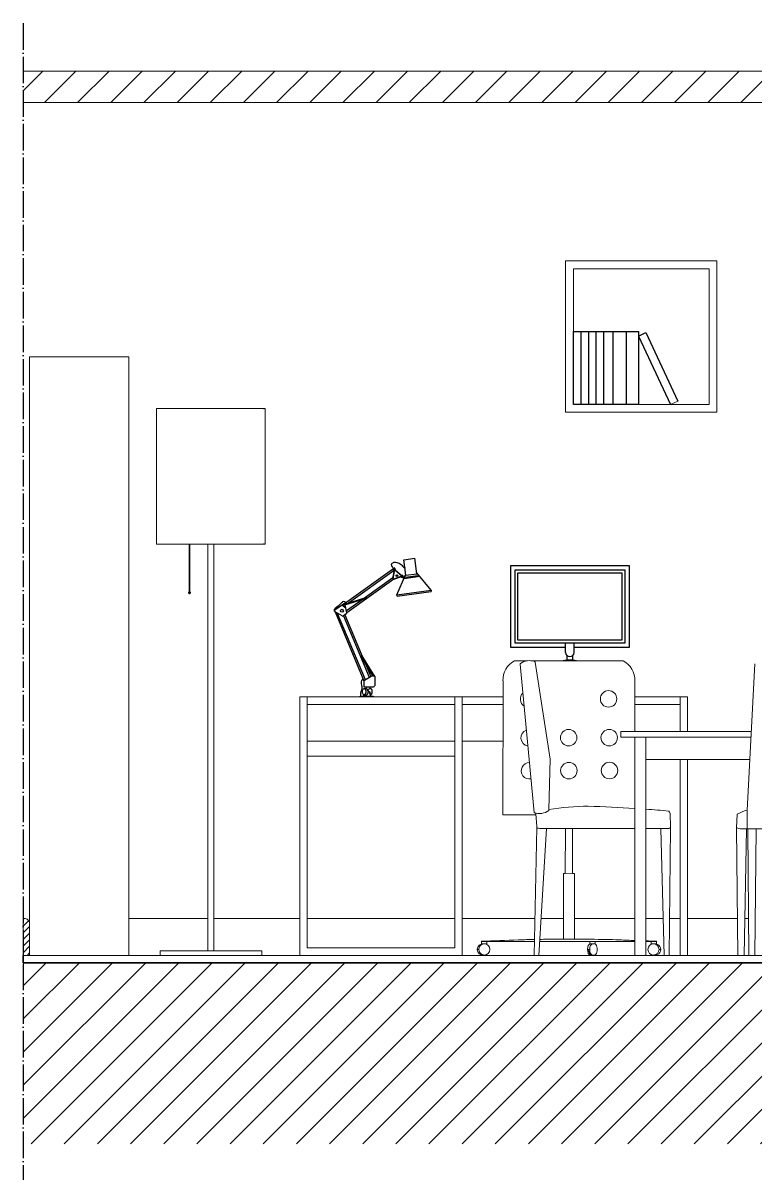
# Model space of a CAD drawing. Header units: millimetres. Extents: x 1206 to 12724, y 2853 to 4863.
# Drawn here: x 1238 to 1436.2, y 4544.1 to 4857.4 of the extents above; entities that cross this region are included whole.
import ezdxf

# ---------------------------------------------------------------- set-up
doc = ezdxf.new("R2010")
doc.units = ezdxf.units.MM
doc.linetypes.add('ACAD_ISO04W100', pattern=[30, 24, -3, 0, -3])
for name, color, linetype, lineweight in [('A-DETL-MBND', 7, 'Continuous', 18), ('A-FURN', 6, 'Continuous', 18), ('A-LP-SEZIONI', 250, 'Continuous', 13), ('A-SECT A-MCUT', 7, 'Continuous', 35), ('A-SECT C-MCUT', 7, 'Continuous', 20), ('arredi', 4, 'Continuous', 20)]:
    doc.layers.add(name, color=color, linetype=linetype, lineweight=lineweight)
doc.layers.add('VITI E CERNIERE', color=8, linetype='Continuous')

msp = doc.modelspace()

# ---------------------------------------------------------------- hatches: boundary and pattern name
at = {"layer": 'A-DETL-MBND'}
h = msp.add_hatch(dxfattribs=at)
h.set_pattern_fill('ANSI31', color=4, scale=2)
h.paths.add_polyline_path([(1238.03, 4844.41), (1238.03, 4835.91), (1619.94, 4835.91), (1619.94, 4809.5), (1628.44, 4809.5), (1628.44, 4857.44), (1619.94, 4857.44), (1619.94, 4844.41)])
h = msp.add_hatch(dxfattribs=at)
h.set_pattern_fill('ANSI31', color=4, scale=2)
h.paths.add_polyline_path([(1628.44, 4699.49), (1619.94, 4699.49), (1619.94, 4602.9), (1238.03, 4602.9), (1238.03, 4553.88), (1660.06, 4553.88), (1660.06, 4582.29), (1628.44, 4582.29)])
at = {"layer": 'arredi'}
h = msp.add_hatch(dxfattribs=at)
h.set_pattern_fill('ANSI31', color=256, scale=0.4)
h.paths.add_polyline_path([(1239.75, 4613.5), (1239.75, 4613.54, 0.420204), (1238.31, 4614.9), (1238.03, 4614.9), (1238.03, 4604.9), (1239.75, 4604.9)])
h.paths.add_polyline_path([(1619.14, 4614.85, 0.308637), (1618.23, 4613.47), (1618.23, 4604.9), (1619.14, 4604.9)])

# ---------------------------------------------------------------- linework, layer by layer
at = {"layer": 'A-DETL-MBND'}
msp.add_line((1619.94, 4844.41), (1238.03, 4844.41), dxfattribs=at)
at = {"layer": 'A-FURN'}
for p, q in [((1239.75, 4767.01), (1266.67, 4767.01)), ((1239.75, 4767.01), (1239.75, 4690.5)), ((1266.67, 4767.01), (1266.67, 4604.9)), ((1413.33, 4754.14), (1415.34, 4755.05)), ((1274.17, 4753), (1274.17, 4716.29)), ((1274.17, 4753), (1274.67, 4753)), ((1274.67, 4753), (1276.13, 4753)), ((1276.13, 4753), (1278.47, 4753)), ((1278.47, 4753), (1281.51, 4753)), ((1281.51, 4753), (1285.05, 4753)), ((1285.05, 4753), (1292.65, 4753)), ((1292.65, 4753), (1296.19, 4753)), ((1296.19, 4753), (1299.23, 4753)), ((1299.23, 4753), (1301.57, 4753)), ((1301.57, 4753), (1303.03, 4753)), ((1303.03, 4753), (1303.53, 4753)), ((1303.24, 4752.85), (1303.24, 4753)), ((1303.53, 4716.29), (1303.53, 4753)), ((1274.67, 4716.29), (1274.17, 4716.29)), ((1276.13, 4716.29), (1274.67, 4716.29)), ((1278.47, 4716.29), (1276.13, 4716.29)), ((1281.51, 4716.29), (1278.47, 4716.29)), ((1285.05, 4716.29), (1281.51, 4716.29)), ((1282.97, 4716.29), (1282.97, 4703.41)), ((1283.15, 4703.41), (1283.15, 4716.29)), ((1292.65, 4716.29), (1285.05, 4716.29)), ((1288.07, 4716.29), (1288.07, 4606.13)), ((1289.63, 4606.13), (1289.63, 4716.29)), ((1296.19, 4716.29), (1292.65, 4716.29)), ((1299.23, 4716.29), (1296.19, 4716.29)), ((1301.57, 4716.29), (1299.23, 4716.29)), ((1303.03, 4716.29), (1301.57, 4716.29)), ((1303.53, 4716.29), (1303.03, 4716.29)), ((1303.24, 4716.29), (1303.24, 4716.44)), ((1282.79, 4703.16), (1283.34, 4703.16)), ((1282.97, 4703.41), (1283.06, 4703.41)), ((1283.06, 4703.41), (1283.15, 4703.41)), ((1239.75, 4650.7), (1239.75, 4693.5)), ((1371.11, 4684.71), (1374.56, 4684.71)), ((1372.59, 4683.78), (1376.41, 4643.63)), ((1375.66, 4684.71), (1400.55, 4684.71)), ((1436.17, 4683.91), (1434.1, 4644.25)), ((1312.91, 4604.9), (1312.91, 4674.9)), ((1312.91, 4674.9), (1367.97, 4674.9)), ((1314.91, 4606.9), (1314.91, 4674.9)), ((1314.91, 4672.9), (1354.91, 4672.9)), ((1354.91, 4674.9), (1354.91, 4606.9)), ((1356.91, 4674.9), (1356.91, 4604.9)), ((1356.91, 4672.9), (1367.97, 4672.9)), ((1403.69, 4674.9), (1417.91, 4674.9)), ((1403.69, 4672.9), (1415.91, 4672.9)), ((1415.91, 4674.9), (1415.91, 4665.56)), ((1417.91, 4674.9), (1417.91, 4665.56)), ((1314.91, 4662.9), (1354.91, 4662.9)), ((1356.91, 4662.9), (1367.96, 4662.9)), ((1399.85, 4665.56), (1435.21, 4665.56)), ((1399.85, 4664.03), (1399.85, 4665.56)), ((1399.85, 4664.03), (1403.65, 4664.03)), ((1435.13, 4664.03), (1399.85, 4664.03)), ((1403.65, 4664.03), (1403.65, 4604.9)), ((1406.69, 4604.9), (1406.69, 4664.03)), ((1314.91, 4658.9), (1354.91, 4658.9)), ((1434.82, 4657.95), (1406.69, 4657.95)), ((1415.91, 4657.95), (1415.91, 4604.9)), ((1417.91, 4604.9), (1417.91, 4657.95)), ((1239.75, 4604.9), (1239.75, 4650.7)), ((1380.38, 4644.17), (1380.39, 4644.43)), ((1434.1, 4644.25), (1434.1, 4639.15)), ((1431.4, 4643.13), (1431.24, 4639.47)), ((1431.24, 4639.47), (1431.56, 4604.9)), ((1431.24, 4639.47), (1432.19, 4639.15)), ((1432.19, 4639.15), (1451.29, 4639.15)), ((1433.3, 4604.9), (1433.94, 4639.15)), ((1434.27, 4639.15), (1434.58, 4604.9)), ((1436.17, 4604.89), (1436.49, 4639.15)), ((1384.82, 4627.12), (1386.83, 4627.13)), ((1314.91, 4606.9), (1354.91, 4606.9)), ((1361.43, 4606.5), (1360.97, 4606.5)), ((1362.12, 4607.96), (1362.12, 4608.62)), ((1363.56, 4608), (1362.12, 4608)), ((1362.83, 4608), (1362.41, 4608)), ((1363.44, 4608), (1363.01, 4608)), ((1363.56, 4608.62), (1363.56, 4607.87)), ((1387.33, 4609.26), (1384.33, 4609.26)), ((1391.46, 4606.49), (1390.86, 4606.49)), ((1391.59, 4608), (1392.01, 4608)), ((1392.19, 4608), (1392.61, 4608)), ((1408.1, 4608.62), (1408.1, 4607.87)), ((1408.1, 4608), (1409.54, 4608)), ((1408.22, 4608), (1408.64, 4608)), ((1408.82, 4608), (1409.24, 4608)), ((1409.54, 4607.96), (1409.54, 4608.62)), ((1410.23, 4606.5), (1410.69, 4606.5)), ((1275.09, 4606.13), (1302.62, 4606.13)), ((1275.09, 4604.92), (1275.09, 4606.13)), ((1302.62, 4606.13), (1302.62, 4604.92)), ((1391.59, 4604.98), (1392.19, 4604.98)), ((1392.19, 4604.98), (1392.77, 4604.98))]:
    msp.add_line(p, q, dxfattribs=at)
for points in [[(1384.91, 4793.02), (1425.91, 4793.02), (1425.91, 4752.02), (1384.91, 4752.02)], [(1387.03, 4790.9), (1423.79, 4790.9), (1423.79, 4754.14), (1387.03, 4754.14)], [(1392.91, 4608.61), (1391.47, 4608.61), (1391.47, 4608), (1392.91, 4608)]]:
    msp.add_lwpolyline(points, close=True, dxfattribs=at)
for points in [[(1282.79, 4703.16), (1282.79, 4703.17), (1282.79, 4703.18), (1282.79, 4703.19), (1282.79, 4703.2), (1282.79, 4703.21), (1282.79, 4703.22), (1282.8, 4703.23), (1282.8, 4703.24), (1282.8, 4703.25), (1282.81, 4703.26), (1282.81, 4703.27), (1282.82, 4703.28), (1282.82, 4703.29), (1282.83, 4703.3), (1282.84, 4703.31), (1282.84, 4703.32), (1282.85, 4703.33), (1282.86, 4703.34), (1282.86, 4703.35), (1282.87, 4703.35), (1282.88, 4703.36), (1282.89, 4703.37), (1282.9, 4703.38), (1282.9, 4703.38), (1282.91, 4703.39), (1282.92, 4703.39), (1282.93, 4703.4), (1282.94, 4703.4), (1282.95, 4703.41), (1282.96, 4703.41), (1282.97, 4703.42), (1282.98, 4703.42), (1282.99, 4703.42), (1283.01, 4703.43), (1283.02, 4703.43), (1283.03, 4703.43), (1283.04, 4703.43), (1283.05, 4703.43), (1283.06, 4703.43), (1283.07, 4703.43), (1283.08, 4703.43), (1283.09, 4703.43), (1283.1, 4703.43), (1283.11, 4703.43), (1283.13, 4703.43), (1283.14, 4703.42), (1283.15, 4703.42), (1283.16, 4703.42), (1283.17, 4703.41), (1283.18, 4703.41), (1283.19, 4703.4), (1283.2, 4703.4), (1283.21, 4703.39), (1283.22, 4703.39), (1283.23, 4703.38), (1283.23, 4703.37), (1283.24, 4703.37), (1283.25, 4703.36), (1283.26, 4703.35), (1283.27, 4703.34), (1283.27, 4703.33), (1283.28, 4703.33), (1283.29, 4703.32), (1283.29, 4703.31), (1283.3, 4703.3), (1283.31, 4703.29), (1283.31, 4703.28), (1283.32, 4703.27), (1283.32, 4703.26), (1283.32, 4703.25), (1283.33, 4703.24), (1283.33, 4703.23), (1283.33, 4703.22), (1283.33, 4703.21), (1283.34, 4703.2), (1283.34, 4703.18), (1283.34, 4703.17), (1283.34, 4703.16), (1283.34, 4703.16)], [(1283.34, 4703.16), (1283.34, 4703.15), (1283.34, 4703.13), (1283.34, 4703.12), (1283.34, 4703.11), (1283.33, 4703.1), (1283.33, 4703.09), (1283.33, 4703.08), (1283.33, 4703.07), (1283.32, 4703.06), (1283.32, 4703.05), (1283.31, 4703.04), (1283.31, 4703.03), (1283.3, 4703.02), (1283.3, 4703.01), (1283.29, 4703), (1283.28, 4702.99), (1283.28, 4702.98), (1283.27, 4702.97), (1283.26, 4702.97), (1283.26, 4702.96), (1283.25, 4702.95), (1283.24, 4702.94), (1283.23, 4702.94), (1283.22, 4702.93), (1283.21, 4702.92), (1283.2, 4702.92), (1283.19, 4702.91), (1283.18, 4702.91), (1283.17, 4702.9), (1283.16, 4702.9), (1283.15, 4702.9), (1283.14, 4702.89), (1283.13, 4702.89), (1283.12, 4702.89), (1283.11, 4702.88), (1283.1, 4702.88), (1283.09, 4702.88), (1283.08, 4702.88), (1283.07, 4702.88), (1283.05, 4702.88), (1283.04, 4702.88), (1283.03, 4702.88), (1283.02, 4702.88), (1283.01, 4702.89), (1283, 4702.89), (1282.99, 4702.89), (1282.98, 4702.89), (1282.97, 4702.9), (1282.96, 4702.9), (1282.95, 4702.91), (1282.94, 4702.91), (1282.93, 4702.92), (1282.92, 4702.92), (1282.91, 4702.93), (1282.9, 4702.93), (1282.89, 4702.94), (1282.88, 4702.95), (1282.87, 4702.95), (1282.87, 4702.96), (1282.86, 4702.97), (1282.85, 4702.98), (1282.85, 4702.99), (1282.84, 4703), (1282.83, 4703), (1282.83, 4703.01), (1282.82, 4703.02), (1282.82, 4703.03), (1282.81, 4703.04), (1282.81, 4703.05), (1282.8, 4703.06), (1282.8, 4703.07), (1282.8, 4703.08), (1282.79, 4703.1), (1282.79, 4703.11), (1282.79, 4703.12), (1282.79, 4703.13), (1282.79, 4703.14), (1282.79, 4703.15), (1282.79, 4703.16)], [(1380.39, 4644.43), (1380.7, 4658.09), (1376.67, 4684.3)], [(1367.97, 4679.27), (1367.96, 4642.95), (1376.86, 4642.95)], [(1403.69, 4679.27), (1403.69, 4665.56)], [(1379.74, 4639.31), (1377.67, 4604.9), (1376.45, 4604.9), (1377.17, 4639.53)], [(1412.9, 4639.25), (1406.69, 4639.26)], [(1410.7, 4639.25), (1410.7, 4639.25), (1411.64, 4604.9), (1413, 4604.9), (1413.32, 4639.55)], [(1362.12, 4608), (1362.41, 4608)], [(1377.89, 4608.62), (1385.88, 4608.61)], [(1403.65, 4608.62), (1385.78, 4608.61)], [(1392.92, 4607.97), (1392.92, 4608), (1392.61, 4608)], [(1409.54, 4608), (1409.24, 4608)]]:
    msp.add_lwpolyline(points, dxfattribs=at)
for points in [[(1403.65, 4639.27), (1377.98, 4639.31, -0.041295), (1377.25, 4639.37, -0.117272), (1377.1, 4639.77), (1376.84, 4643.23), (1376.86, 4643.36), (1376.41, 4643.63)], [(1413.21, 4643.38), (1413.34, 4639.62, -0.320372), (1412.9, 4639.25, -0.320372)], [(1384.89, 4639.3), (1384.82, 4627.12), (1384.33, 4627.12), (1384.33, 4609.26), (1379.89, 4609.25, 0.002284), (1377.93, 4609.23, 0.002284)], [(1386.77, 4639.3), (1386.83, 4627.12), (1387.33, 4627.12), (1387.33, 4609.26), (1391.76, 4609.25, -0.00904), (1399.53, 4609.09, 0.00069), (1403.65, 4608.93, 0.00069)], [(1376.54, 4609.21, 0.005136), (1372.13, 4609.09, -0.001677), (1362.12, 4608.73), (1362.12, 4608.62), (1376.53, 4608.62)], [(1406.69, 4608.83, 0.000477), (1409.54, 4608.73), (1409.54, 4608.62), (1406.69, 4608.62)]]:
    msp.add_lwpolyline(points, format="xyb", dxfattribs=at)
for centre, radius in [((1396.56, 4674.38), 2.23), ((1385.74, 4663.87), 2.23), ((1396.73, 4663.89), 2.23), ((1385.81, 4654.94), 2.23), ((1396.81, 4654.97), 2.23), ((1362.93, 4606.5), 1.51), ((1408.72, 4606.5), 1.51)]:
    msp.add_circle(centre, radius, dxfattribs=at)
for centre, radius, start, end in [((1375.11, 4680.58), 4.17, 70.3627, 125.162), ((1373.94, 4679.44), 5.98, 118.2955, 181.6314), ((1373.19, 4683.56), 0.638, 138.279, 159.4907), ((1376.4, 4684.25), 0.275, 9.4584, 76.3113), ((1397.72, 4679.44), 5.98, 358.3686, 61.7045), ((1374.89, 4674.31), 2.23, 134.0753, 236.7847), ((1375.06, 4663.83), 2.23, 110.2807, 260.5793), ((1375.14, 4654.9), 2.23, 90.2949, 280.5651), ((1377.93, 4647.32), 3.99, 247.6066, 307.9314), ((1391.55, 4573.74), 71.57, 90.3847, 98.9678), ((1378.74, 4257.32), 388.18, 86.3208, 88.1806), ((1378.74, 4257.32), 388.18, 84.9596, 85.8705), ((1408.46, 4641.06), 5.28, 25.9579, 33.8805), ((1438.17, 4630.58), 14.26, 106.5816, 118.3532), ((1362.48, 4606.5), 1.51, 81.2448, 278.7552), ((1409.18, 4606.5), 1.51, 261.2448, 98.7552)]:
    msp.add_arc(centre, radius, start, end, dxfattribs=at)
at = {"layer": 'A-FURN', "extrusion": (0, 0, -1)}
for centre, start_param, end_param in [((1391.59, 4606.49), 3.141593, 6.283185), ((1391.89, 4606.49), 3.141593, 4.712389), ((1392.19, 4606.49), 3.141593, 6.283185), ((1392.77, 4606.49), 0, 3.141593)]:
    msp.add_ellipse(centre, major_axis=(0, 1.51), ratio=0.488012, start_param=start_param, end_param=end_param, dxfattribs=at)
at = {"layer": 'A-LP-SEZIONI', "linetype": 'ACAD_ISO04W100', "lineweight": 30, "ltscale": 0.3, "transparency": 33554687}
msp.add_line((1238.03, 4857.44), (1238.03, 4544.08), dxfattribs=at)
at = {"layer": 'A-SECT A-MCUT'}
for p, q in [((1238.03, 4604.9), (1238.03, 4602.9)), ((1238.03, 4602.9), (1619.94, 4602.9))]:
    msp.add_line(p, q, dxfattribs=at)
at = {"layer": 'A-SECT C-MCUT'}
for p, q in [((1619.94, 4835.91), (1238.03, 4835.91)), ((1246.53, 4604.9), (1238.03, 4604.9)), ((1246.53, 4604.9), (1619.94, 4604.9))]:
    msp.add_line(p, q, dxfattribs=at)
at = {"layer": 'arredi'}
for p, q in [((1238.03, 4614.9), (1238.03, 4604.9)), ((1238.03, 4604.9), (1238.03, 4614.9)), ((1238.03, 4614.9), (1238.31, 4614.9)), ((1239.75, 4604.9), (1239.75, 4613.5)), ((1288.07, 4614.93), (1266.67, 4614.93)), ((1312.91, 4614.93), (1289.63, 4614.93)), ((1354.91, 4614.93), (1314.91, 4614.93)), ((1376.66, 4614.93), (1356.91, 4614.93)), ((1384.33, 4614.93), (1378.27, 4614.93)), ((1403.65, 4614.93), (1387.33, 4614.93)), ((1411.37, 4614.93), (1406.69, 4614.93)), ((1415.91, 4614.93), (1413.09, 4614.93)), ((1431.46, 4614.93), (1417.91, 4614.93)), ((1434.49, 4614.93), (1433.49, 4614.93))]:
    msp.add_line(p, q, dxfattribs=at)
msp.add_arc((1238.36, 4613.52), 1.38, 359.1734, 91.996, dxfattribs=at)
at = {"layer": 'VITI E CERNIERE'}
for p, q in [((1389.07, 4773.88), (1389.07, 4754.14)), ((1391.11, 4773.88), (1391.11, 4754.14)), ((1393.15, 4773.88), (1393.15, 4754.14)), ((1395.19, 4773.88), (1395.19, 4754.14)), ((1397.75, 4773.91), (1397.75, 4754.25)), ((1401.31, 4773.88), (1401.31, 4754.14)), ((1404.66, 4773.88), (1404.66, 4754.14)), ((1404.66, 4772.67), (1406.66, 4773.6)), ((1404.66, 4772.66), (1413.33, 4754.14)), ((1406.66, 4773.6), (1415.34, 4755.05)), ((1338.71, 4709.85), (1325.08, 4700.14)), ((1341.14, 4712.06), (1344.07, 4712.46)), ((1341.7, 4707.89), (1341.14, 4712.06)), ((1344.63, 4708.28), (1344.07, 4712.46)), ((1338.39, 4706.79), (1325.65, 4697.72)), ((1338.49, 4709.15), (1326.12, 4700.34)), ((1338.13, 4707.14), (1330.46, 4701.68)), ((1338.54, 4709.45), (1338.09, 4706.89)), ((1338.62, 4709.44), (1338.17, 4706.87)), ((1338.24, 4706.82), (1340.57, 4707.7)), ((1338.26, 4706.74), (1340.67, 4707.64)), ((1340.6, 4707.6), (1338.7, 4709.22)), ((1338.96, 4709.24), (1338.71, 4709.6)), ((1340.7, 4707.62), (1338.75, 4709.28)), ((1338.96, 4709.24), (1338.87, 4709.18)), ((1339.22, 4702.61), (1341.7, 4708.14)), ((1340.44, 4707.22), (1340.43, 4707.3)), ((1340.88, 4707.27), (1340.44, 4707.22)), ((1340.8, 4707.83), (1340.5, 4707.79)), ((1340.84, 4707.54), (1340.8, 4707.83)), ((1341.59, 4707.64), (1340.84, 4707.54)), ((1340.84, 4707.54), (1340.91, 4707.01)), ((1341.33, 4707.07), (1340.91, 4707.01)), ((1341.2, 4707.01), (1345.41, 4707.58)), ((1341.45, 4707.33), (1345.02, 4707.81)), ((1341.7, 4707.89), (1344.63, 4708.28)), ((1348.49, 4703.86), (1344.63, 4708.53)), ((1339.22, 4702.61), (1348.49, 4703.86)), ((1348.49, 4703.86), (1348.54, 4703.48)), ((1324.89, 4699.96), (1330.87, 4701.81)), ((1330.95, 4701.57), (1324.98, 4699.73)), ((1329.82, 4701.22), (1325.56, 4698.19)), ((1326.25, 4700.38), (1326.36, 4700.16)), ((1326.29, 4700.39), (1326.4, 4700.17)), ((1326.33, 4700.4), (1326.44, 4700.18)), ((1326.37, 4700.42), (1326.48, 4700.2)), ((1326.41, 4700.43), (1326.52, 4700.21)), ((1326.45, 4700.44), (1326.56, 4700.22)), ((1326.49, 4700.45), (1326.6, 4700.23)), ((1326.53, 4700.47), (1326.64, 4700.25)), ((1326.57, 4700.48), (1326.68, 4700.26)), ((1326.61, 4700.49), (1326.72, 4700.27)), ((1326.65, 4700.5), (1326.76, 4700.28)), ((1326.69, 4700.51), (1326.8, 4700.29)), ((1326.73, 4700.53), (1326.84, 4700.31)), ((1326.77, 4700.54), (1326.88, 4700.32)), ((1326.81, 4700.55), (1326.92, 4700.33)), ((1326.85, 4700.56), (1326.96, 4700.34)), ((1326.89, 4700.58), (1327, 4700.36)), ((1326.93, 4700.59), (1327.04, 4700.37)), ((1326.97, 4700.6), (1327.08, 4700.38)), ((1327, 4700.61), (1327.12, 4700.39)), ((1327.04, 4700.62), (1327.16, 4700.4)), ((1327.08, 4700.64), (1327.2, 4700.42)), ((1327.12, 4700.65), (1327.24, 4700.43)), ((1327.16, 4700.66), (1327.28, 4700.44)), ((1327.2, 4700.67), (1327.32, 4700.45)), ((1327.24, 4700.69), (1327.36, 4700.47)), ((1327.28, 4700.7), (1327.4, 4700.48)), ((1327.32, 4700.71), (1327.44, 4700.49)), ((1327.36, 4700.72), (1327.48, 4700.5)), ((1327.4, 4700.73), (1327.52, 4700.51)), ((1327.44, 4700.75), (1327.55, 4700.53)), ((1327.48, 4700.76), (1327.59, 4700.54)), ((1327.52, 4700.77), (1327.63, 4700.55)), ((1327.56, 4700.78), (1327.67, 4700.56)), ((1327.6, 4700.8), (1327.71, 4700.58)), ((1327.64, 4700.81), (1327.75, 4700.59)), ((1327.68, 4700.82), (1327.79, 4700.6)), ((1327.72, 4700.83), (1327.83, 4700.61)), ((1327.76, 4700.84), (1327.87, 4700.62)), ((1327.8, 4700.86), (1327.91, 4700.64)), ((1327.84, 4700.87), (1327.95, 4700.65)), ((1327.88, 4700.88), (1327.99, 4700.66)), ((1327.92, 4700.89), (1328.03, 4700.67)), ((1327.96, 4700.91), (1328.07, 4700.69)), ((1328, 4700.92), (1328.11, 4700.7)), ((1328.04, 4700.93), (1328.15, 4700.71)), ((1328.08, 4700.94), (1328.19, 4700.72)), ((1328.12, 4700.95), (1328.23, 4700.73)), ((1328.16, 4700.97), (1328.27, 4700.75)), ((1328.2, 4700.98), (1328.31, 4700.76)), ((1328.24, 4700.99), (1328.35, 4700.77)), ((1328.27, 4701), (1328.39, 4700.78)), ((1328.31, 4701.02), (1328.43, 4700.8)), ((1328.35, 4701.03), (1328.47, 4700.81)), ((1328.39, 4701.04), (1328.51, 4700.82)), ((1328.43, 4701.05), (1328.55, 4700.83)), ((1328.47, 4701.07), (1328.59, 4700.85)), ((1328.51, 4701.08), (1328.63, 4700.86)), ((1328.55, 4701.09), (1328.67, 4700.87)), ((1328.59, 4701.1), (1328.71, 4700.88)), ((1328.63, 4701.11), (1328.75, 4700.89)), ((1328.67, 4701.13), (1328.79, 4700.91)), ((1328.71, 4701.14), (1328.83, 4700.92)), ((1328.75, 4701.15), (1328.86, 4700.93)), ((1328.79, 4701.16), (1328.9, 4700.94)), ((1328.83, 4701.18), (1328.94, 4700.95)), ((1328.87, 4701.19), (1328.98, 4700.97)), ((1328.91, 4701.2), (1329.02, 4700.98)), ((1328.95, 4701.21), (1329.06, 4700.99)), ((1328.99, 4701.22), (1329.1, 4701)), ((1329.03, 4701.24), (1329.14, 4701.02)), ((1329.07, 4701.25), (1329.18, 4701.03)), ((1329.11, 4701.26), (1329.22, 4701.04)), ((1329.15, 4701.27), (1329.26, 4701.05)), ((1329.19, 4701.29), (1329.3, 4701.07)), ((1329.23, 4701.3), (1329.34, 4701.08)), ((1329.27, 4701.31), (1329.38, 4701.09)), ((1329.31, 4701.32), (1329.42, 4701.1)), ((1329.35, 4701.33), (1329.46, 4701.11)), ((1329.39, 4701.35), (1329.5, 4701.13)), ((1329.43, 4701.36), (1329.54, 4701.14)), ((1329.47, 4701.37), (1329.58, 4701.15)), ((1329.51, 4701.38), (1329.62, 4701.16)), ((1329.55, 4701.4), (1329.66, 4701.18)), ((1329.59, 4701.41), (1329.7, 4701.19)), ((1329.62, 4701.42), (1329.74, 4701.2)), ((1329.66, 4701.43), (1329.78, 4701.21)), ((1329.7, 4701.44), (1329.82, 4701.22)), ((1329.74, 4701.46), (1329.86, 4701.24)), ((1329.78, 4701.47), (1329.9, 4701.25)), ((1329.82, 4701.48), (1329.94, 4701.26)), ((1329.86, 4701.49), (1329.98, 4701.27)), ((1329.9, 4701.51), (1330.02, 4701.29)), ((1329.94, 4701.52), (1330.06, 4701.3)), ((1329.98, 4701.53), (1330.1, 4701.31)), ((1330.02, 4701.54), (1330.14, 4701.32)), ((1330.06, 4701.55), (1330.17, 4701.33)), ((1330.1, 4701.57), (1330.21, 4701.35)), ((1330.14, 4701.58), (1330.25, 4701.36)), ((1330.18, 4701.59), (1330.29, 4701.37)), ((1330.22, 4701.6), (1330.33, 4701.38)), ((1330.26, 4701.61), (1330.37, 4701.39)), ((1330.3, 4701.63), (1330.41, 4701.41)), ((1330.34, 4701.64), (1330.45, 4701.42)), ((1330.38, 4701.65), (1330.49, 4701.43)), ((1330.42, 4701.66), (1330.53, 4701.44)), ((1330.46, 4701.68), (1330.57, 4701.46)), ((1330.5, 4701.69), (1330.61, 4701.47)), ((1330.54, 4701.7), (1330.65, 4701.48)), ((1330.58, 4701.72), (1330.69, 4701.49)), ((1330.62, 4701.73), (1330.73, 4701.51)), ((1339.27, 4702.24), (1339.22, 4702.61)), ((1339.27, 4702.24), (1348.54, 4703.48)), ((1322.46, 4698.47), (1324.77, 4700.12)), ((1322.48, 4697.97), (1330.3, 4679.31)), ((1324.46, 4696.84), (1322.49, 4697.96)), ((1323.1, 4697.61), (1330.66, 4679.59)), ((1324.37, 4699.83), (1325.41, 4699.04)), ((1325.53, 4697.39), (1324.79, 4696.86)), ((1325.18, 4700.05), (1325.29, 4699.83)), ((1325.22, 4700.06), (1325.33, 4699.84)), ((1325.26, 4700.07), (1325.37, 4699.85)), ((1325.66, 4697.69), (1325.26, 4699.82)), ((1325.3, 4700.09), (1325.41, 4699.87)), ((1325.34, 4700.1), (1325.45, 4699.88)), ((1325.38, 4700.11), (1325.49, 4699.89)), ((1325.42, 4700.12), (1325.53, 4699.9)), ((1325.46, 4700.14), (1325.57, 4699.92)), ((1325.5, 4700.15), (1325.61, 4699.93)), ((1325.54, 4700.16), (1325.65, 4699.94)), ((1325.58, 4700.17), (1325.69, 4699.95)), ((1325.62, 4700.18), (1325.73, 4699.96)), ((1325.65, 4700.2), (1325.77, 4699.98)), ((1325.69, 4700.21), (1325.81, 4699.99)), ((1325.73, 4700.22), (1325.85, 4700)), ((1325.77, 4700.23), (1325.89, 4700.01)), ((1325.81, 4700.25), (1325.93, 4700.03)), ((1325.85, 4700.26), (1325.97, 4700.04)), ((1325.89, 4700.27), (1326.01, 4700.05)), ((1325.93, 4700.28), (1326.05, 4700.06)), ((1325.97, 4700.29), (1326.09, 4700.07)), ((1326.01, 4700.31), (1326.13, 4700.09)), ((1326.05, 4700.32), (1326.17, 4700.1)), ((1326.09, 4700.33), (1326.2, 4700.11)), ((1326.13, 4700.34), (1326.24, 4700.12)), ((1326.17, 4700.36), (1326.28, 4700.14)), ((1326.21, 4700.37), (1326.32, 4700.15)), ((1324.8, 4696.86), (1331.77, 4680.24)), ((1325.16, 4697.12), (1330.03, 4685.5)), ((1384.93, 4686.99), (1384.93, 4689.57)), ((1387.25, 4686.99), (1387.25, 4689.57)), ((1332.83, 4680.56), (1329.52, 4685.86)), ((1329.72, 4686.01), (1333.03, 4680.7)), ((1329.92, 4685.68), (1329.74, 4685.51)), ((1329.94, 4685.64), (1329.76, 4685.48)), ((1329.97, 4685.61), (1329.78, 4685.44)), ((1329.99, 4685.57), (1329.8, 4685.41)), ((1330.01, 4685.54), (1329.83, 4685.37)), ((1330.03, 4685.5), (1329.85, 4685.34)), ((1330.05, 4685.47), (1329.87, 4685.3)), ((1330.08, 4685.43), (1329.89, 4685.27)), ((1330.1, 4685.4), (1329.91, 4685.23)), ((1330.12, 4685.36), (1329.94, 4685.2)), ((1330.14, 4685.33), (1329.96, 4685.16)), ((1330.16, 4685.29), (1329.98, 4685.13)), ((1330.19, 4685.26), (1330, 4685.09)), ((1330.21, 4685.22), (1330.02, 4685.06)), ((1330.23, 4685.19), (1330.05, 4685.02)), ((1330.25, 4685.15), (1330.07, 4684.98)), ((1330.27, 4685.12), (1330.09, 4684.95)), ((1330.3, 4685.08), (1330.11, 4684.91)), ((1330.32, 4685.05), (1330.13, 4684.88)), ((1330.34, 4685.01), (1330.16, 4684.84)), ((1330.36, 4684.97), (1330.18, 4684.81)), ((1330.38, 4684.94), (1330.2, 4684.77)), ((1330.41, 4684.9), (1330.22, 4684.74)), ((1330.43, 4684.87), (1330.24, 4684.7)), ((1330.45, 4684.83), (1330.27, 4684.67)), ((1330.47, 4684.8), (1330.29, 4684.63)), ((1330.49, 4684.76), (1330.31, 4684.6)), ((1330.52, 4684.73), (1330.33, 4684.56)), ((1385.32, 4684.88), (1385.32, 4686.13)), ((1386.87, 4684.87), (1386.87, 4686.13)), ((1330.54, 4684.69), (1330.35, 4684.53)), ((1330.56, 4684.66), (1330.38, 4684.49)), ((1330.58, 4684.62), (1330.4, 4684.46)), ((1330.6, 4684.59), (1330.42, 4684.42)), ((1330.63, 4684.55), (1330.44, 4684.39)), ((1330.65, 4684.52), (1330.46, 4684.35)), ((1330.67, 4684.48), (1330.49, 4684.32)), ((1330.69, 4684.45), (1330.51, 4684.28)), ((1330.71, 4684.41), (1330.53, 4684.25)), ((1330.74, 4684.38), (1330.55, 4684.21)), ((1330.76, 4684.34), (1330.57, 4684.17)), ((1330.78, 4684.3), (1330.6, 4684.14)), ((1330.8, 4684.27), (1330.62, 4684.1)), ((1330.82, 4684.23), (1330.64, 4684.07)), ((1330.64, 4684.07), (1332.15, 4680.46)), ((1330.85, 4684.2), (1330.66, 4684.03)), ((1330.87, 4684.16), (1330.68, 4684)), ((1330.89, 4684.13), (1330.71, 4683.96)), ((1330.91, 4684.09), (1330.73, 4683.93)), ((1330.93, 4684.06), (1330.75, 4683.89)), ((1330.96, 4684.02), (1330.77, 4683.86)), ((1330.98, 4683.99), (1330.79, 4683.82)), ((1331, 4683.95), (1330.82, 4683.79)), ((1331.02, 4683.92), (1330.84, 4683.75)), ((1331.04, 4683.88), (1330.86, 4683.72)), ((1331.07, 4683.85), (1330.88, 4683.68)), ((1331.09, 4683.81), (1330.9, 4683.65)), ((1331.11, 4683.78), (1330.93, 4683.61)), ((1331.13, 4683.74), (1330.95, 4683.58)), ((1331.15, 4683.71), (1330.97, 4683.54)), ((1331.18, 4683.67), (1330.99, 4683.5)), ((1331.2, 4683.64), (1331.01, 4683.47)), ((1331.22, 4683.6), (1331.04, 4683.43)), ((1331.24, 4683.56), (1331.06, 4683.4)), ((1331.26, 4683.53), (1331.08, 4683.36)), ((1331.29, 4683.49), (1331.1, 4683.33)), ((1331.31, 4683.46), (1331.12, 4683.29)), ((1331.33, 4683.42), (1331.15, 4683.26)), ((1331.35, 4683.39), (1331.17, 4683.22)), ((1331.37, 4683.35), (1331.19, 4683.19)), ((1331.4, 4683.32), (1331.21, 4683.15)), ((1331.42, 4683.28), (1331.23, 4683.12)), ((1331.44, 4683.25), (1331.26, 4683.08)), ((1331.46, 4683.21), (1331.28, 4683.05)), ((1331.48, 4683.18), (1331.3, 4683.01)), ((1331.51, 4683.14), (1331.32, 4682.98)), ((1331.53, 4683.11), (1331.34, 4682.94)), ((1331.55, 4683.07), (1331.37, 4682.91)), ((1331.57, 4683.04), (1331.39, 4682.87)), ((1331.59, 4683), (1331.41, 4682.84)), ((1331.62, 4682.97), (1331.43, 4682.8)), ((1331.64, 4682.93), (1331.45, 4682.76)), ((1331.66, 4682.9), (1331.48, 4682.73)), ((1331.68, 4682.86), (1331.5, 4682.69)), ((1331.7, 4682.83), (1331.52, 4682.66)), ((1331.73, 4682.79), (1331.54, 4682.62)), ((1331.75, 4682.75), (1331.56, 4682.59)), ((1331.77, 4682.72), (1331.59, 4682.55)), ((1331.79, 4682.68), (1331.61, 4682.52)), ((1331.81, 4682.65), (1331.63, 4682.48)), ((1331.84, 4682.61), (1331.65, 4682.45)), ((1331.86, 4682.58), (1331.67, 4682.41)), ((1331.88, 4682.54), (1331.7, 4682.38)), ((1331.9, 4682.51), (1331.72, 4682.34)), ((1331.92, 4682.47), (1331.74, 4682.31)), ((1331.95, 4682.44), (1331.76, 4682.27)), ((1331.97, 4682.4), (1331.78, 4682.24)), ((1331.99, 4682.37), (1331.81, 4682.2)), ((1332.01, 4682.33), (1331.83, 4682.17)), ((1332.03, 4682.3), (1331.85, 4682.13)), ((1332.06, 4682.26), (1331.87, 4682.09)), ((1332.08, 4682.23), (1331.89, 4682.06)), ((1332.1, 4682.19), (1331.92, 4682.02)), ((1332.12, 4682.16), (1331.94, 4681.99)), ((1332.14, 4682.12), (1331.96, 4681.95)), ((1332.17, 4682.08), (1331.98, 4681.92)), ((1332.19, 4682.05), (1332, 4681.88)), ((1332.21, 4682.01), (1332.03, 4681.85)), ((1332.23, 4681.98), (1332.05, 4681.81)), ((1332.25, 4681.94), (1332.07, 4681.78)), ((1332.28, 4681.91), (1332.09, 4681.74)), ((1332.3, 4681.87), (1332.11, 4681.71)), ((1332.32, 4681.84), (1332.14, 4681.67)), ((1332.34, 4681.8), (1332.16, 4681.64)), ((1332.36, 4681.77), (1332.18, 4681.6)), ((1332.39, 4681.73), (1332.2, 4681.57)), ((1332.41, 4681.7), (1332.22, 4681.53)), ((1332.43, 4681.66), (1332.25, 4681.5)), ((1332.45, 4681.63), (1332.27, 4681.46)), ((1332.47, 4681.59), (1332.29, 4681.43)), ((1330.27, 4679.2), (1330.27, 4677.65)), ((1330.43, 4679.46), (1332.76, 4680.82)), ((1332.5, 4681.56), (1332.31, 4681.39)), ((1332.52, 4681.52), (1332.33, 4681.35)), ((1332.54, 4681.49), (1332.36, 4681.32)), ((1332.56, 4681.45), (1332.38, 4681.28)), ((1332.58, 4681.42), (1332.4, 4681.25)), ((1332.61, 4681.38), (1332.42, 4681.21)), ((1332.63, 4681.34), (1332.44, 4681.18)), ((1332.65, 4681.31), (1332.47, 4681.14)), ((1332.67, 4681.27), (1332.49, 4681.11)), ((1332.69, 4681.24), (1332.51, 4681.07)), ((1332.71, 4681.2), (1332.53, 4681.04)), ((1332.74, 4681.17), (1332.55, 4681)), ((1332.76, 4681.13), (1332.57, 4680.97)), ((1332.78, 4681.1), (1332.6, 4680.93)), ((1332.8, 4681.06), (1332.62, 4680.9)), ((1332.83, 4681.03), (1332.64, 4680.86)), ((1332.85, 4680.99), (1332.66, 4680.83)), ((1332.87, 4680.96), (1332.68, 4680.79)), ((1332.89, 4680.92), (1332.71, 4680.76)), ((1333.22, 4680.56), (1333.22, 4677.96)), ((1330.19, 4675.59), (1330.19, 4675.15)), ((1330.27, 4677.65), (1332.91, 4677.65)), ((1330.37, 4677.17), (1330.95, 4677.17)), ((1330.56, 4675.59), (1330.56, 4675.15)), ((1330.56, 4675.51), (1331.04, 4675.51)), ((1330.92, 4675.51), (1330.92, 4675.15)), ((1330.95, 4677.65), (1330.95, 4677.17)), ((1331.38, 4676.54), (1331.46, 4676.54)), ((1331.49, 4676.34), (1331.51, 4676.34)), ((1331.5, 4676.34), (1331.79, 4676.34)), ((1331.69, 4676.34), (1332.09, 4675.15)), ((1331.79, 4676.34), (1332.19, 4675.15)), ((1331.9, 4677.65), (1331.9, 4677.17)), ((1331.9, 4677.17), (1332.13, 4677.17)), ((1332.1, 4675.51), (1332.07, 4675.51)), ((1332.1, 4675.51), (1332.13, 4675.51))]:
    msp.add_line(p, q, dxfattribs=at)
for points in [[(1404.66, 4754.14), (1387.03, 4754.14), (1387.03, 4773.88), (1404.66, 4773.88)], [(1341.39, 4710.21), (1341.3, 4710.2), (1341.35, 4709.83), (1341.44, 4709.84)], [(1387.25, 4688.4), (1402.21, 4688.4), (1402.21, 4710.39), (1370, 4710.39), (1370, 4688.4), (1384.93, 4688.4)]]:
    msp.add_lwpolyline(points, dxfattribs=at)
for points in [[(1341.27, 4710.12), (1341.3, 4709.9), (1341.34, 4709.91), (1341.31, 4710.13)], [(1338.71, 4709.6), (1338.24, 4709.27), (1338.19, 4709.35), (1338.65, 4709.68)], [(1371.17, 4689.57), (1401.04, 4689.57), (1401.04, 4709.23), (1371.17, 4709.23)], [(1371.94, 4690.34), (1400.27, 4690.34), (1400.27, 4708.45), (1371.94, 4708.45)], [(1325.65, 4700.54), (1325.18, 4700.21), (1325.13, 4700.29), (1325.59, 4700.62)], [(1329.28, 4675.15), (1332.8, 4675.15), (1332.8, 4674.9), (1329.28, 4674.9)]]:
    msp.add_lwpolyline(points, close=True, dxfattribs=at)
at = {"layer": 'VITI E CERNIERE', "extrusion": (-1.12939e-16, -4.73445e-17, -1)}
msp.add_lwpolyline([(-1329.93, 4679.93), (-1330.16, 4679.4), (-1330.25, 4679.44), (-1330.02, 4679.96)], close=True, dxfattribs=at)
at = {"layer": 'VITI E CERNIERE'}
for centre, radius in [((1339.25, 4707.76), 0.253), ((1339.25, 4707.76), 0.161), ((1339.25, 4707.76), 0.0556), ((1340.63, 4707.52), 0.0852), ((1340.63, 4707.52), 0.0612), ((1330.91, 4701.69), 0.123), ((1330.91, 4701.69), 0.0615), ((1324.35, 4698.24), 0.406), ((1324.93, 4699.84), 0.123), ((1324.93, 4699.84), 0.0615), ((1329.61, 4685.94), 0.123), ((1329.61, 4685.94), 0.0615), ((1332.93, 4680.63), 0.123), ((1332.93, 4680.63), 0.123), ((1332.93, 4680.63), 0.0615), ((1332.93, 4680.63), 0.0615)]:
    msp.add_circle(centre, radius, dxfattribs=at)
for centre, radius, start, end in [((1338.22, 4706.86), 0.13, 170.067, 287.8477), ((1338.22, 4706.86), 0.0476, 170.067, 287.8477), ((1338.67, 4709.18), 0.13, 52.2862, 170.067), ((1338.67, 4709.18), 0.0476, 52.2862, 170.067), ((1340.63, 4707.52), 0.13, 287.8477, 52.2862), ((1322.64, 4698.23), 0.304, 125.4613, 240.3813), ((1324.94, 4699.87), 0.304, 37.205, 125.4613), ((1325.36, 4697.64), 0.304, 305.4613, 10.5413), ((1324.61, 4697.1), 0.304, 240.3813, 305.4613), ((1386.03, 4676.7), 8.21, 77.277, 102.723), ((1386.09, 4686.99), 1.16, 180, 0), ((1330.58, 4679.2), 0.304, 120.2017, 180), ((1332.91, 4680.56), 0.304, 0, 120.2017), ((1332.91, 4677.96), 0.304, 270, 0)]:
    msp.add_arc(centre, radius, start, end, dxfattribs=at)
msp.add_ellipse((1330.37, 4676.34), major_axis=(0, 0.832), ratio=0.536088, dxfattribs=at)
for centre, start_param, end_param in [((1330.95, 4676.34), -1.333179, 0), ((1331.04, 4676.34), 3.141593, 4.711185), ((1332.13, 4676.34), 3.141593, 6.283185)]:
    msp.add_ellipse(centre, major_axis=(0, 0.832), ratio=0.536088, start_param=start_param, end_param=end_param, dxfattribs=at)
at = {"layer": 'VITI E CERNIERE', "extrusion": (0, 0, -1)}
msp.add_ellipse((1331.9, 4676.34), major_axis=(0, 0.832), ratio=0.536088, start_param=-1.333179, end_param=0, dxfattribs=at)
at = {"layer": 'VITI E CERNIERE'}
msp.add_open_spline([(1338.42, 4709.51), (1338.34, 4709.61), (1338.03, 4710.04), (1337.5, 4711), (1338.74, 4711.59), (1339.59, 4711.18), (1340.5, 4710.9), (1340.89, 4709.96), (1341.23, 4709.99), (1341.29, 4710)], degree=3, knots=[0, 0, 0, 0, 0.971652, 4.002655, 5.840857, 9.166893, 10.699451, 12.84973, 13.257767, 13.257767, 13.257767, 13.257767], dxfattribs=at)
for points in [[(1325.36, 4700.46), (1324.71, 4700.72), (1324.07, 4700.19), (1322.52, 4698.88), (1322.21, 4698.35), (1322.35, 4698.14)], [(1330.05, 4679.66), (1329.69, 4679.33), (1329.75, 4677.57), (1329.42, 4676.02), (1329.38, 4675.15)]]:
    msp.add_spline(points, degree=3, dxfattribs=at)

doc.saveas('drawing.dxf')
